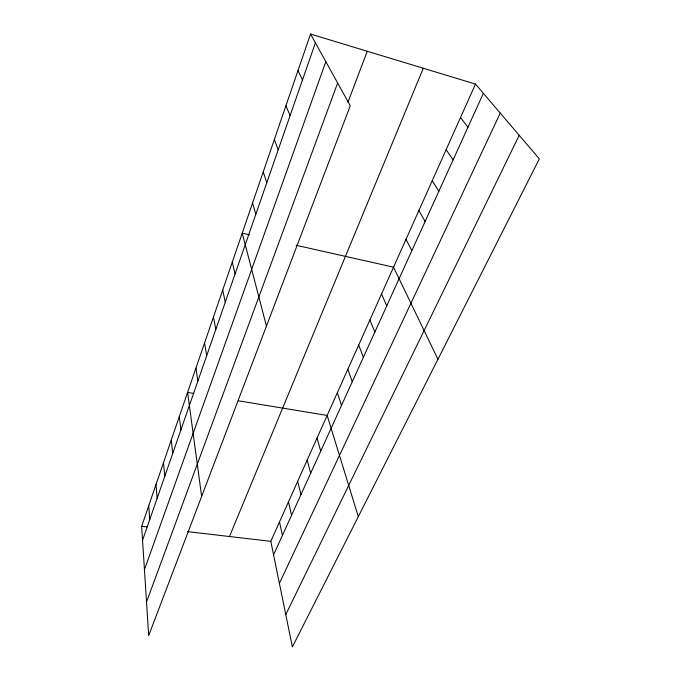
<?xml version="1.0" encoding="UTF-8"?>
<svg xmlns="http://www.w3.org/2000/svg" width="681" height="681" viewBox="0 0 681 681"><rect width="100%" height="100%" fill="white"/><g stroke="black" fill="none" stroke-linecap="round" stroke-linejoin="round"><path stroke-width="1.02" d="M310.527 34.05L350.255 105.742L148.679 635.628L141.665 526.311L310.527 34.05L475.491 84.069L539.335 158.894L292.37 646.95L270.817 541.327L475.491 84.069M142.559 540.254L315.388 42.826M144.449 569.674L325.841 61.682M146.526 602.03L337.648 82.98M347.931 102.32L367.255 51.254M229.488 536.517L423.293 68.245M273.583 554.853L483.374 93.306M279.397 583.353L500.254 113.097M285.773 614.602L519.211 135.306M141.665 526.311L146.934 526.924M187.701 531.665L270.817 541.327M193.855 393.456L187.598 392.426L201.644 496.389M238.324 400.794L327.161 415.444L358.308 516.632M249.263 234.732L242.232 233.157L266.433 326.097M296.107 245.271L393.524 267.173L437.943 359.27M460.518 117.515L467.949 127.236M446.106 149.701L453.12 159.865M432.231 180.703L438.853 191.259M418.866 210.574L425.106 221.487M405.97 239.38L411.869 250.625M297.98 70.62L302.483 79.983M381.513 294.013L386.774 305.829M285.935 105.725L290.097 115.617M369.911 319.942L374.873 332.005M358.691 345.012L363.382 357.295M274.366 139.46L278.214 149.829M347.838 369.255L352.264 381.743M337.333 392.724L341.521 405.391M263.241 171.893L266.79 182.704M252.54 203.1L255.809 214.311M317.014 438.104L320.742 451.094M307.191 460.058L310.706 473.184M297.674 481.322L300.985 494.568M288.446 501.94L291.562 515.287M232.298 262.108L235.064 274.009M279.499 521.927L282.436 535.377M222.713 290.038L225.258 302.228M213.476 316.98L215.809 329.442M204.547 342.994L206.684 355.695M195.932 368.132L197.873 381.045M179.29 416.627L180.899 429.915M171.271 440.02L172.71 453.478M163.508 462.646L164.802 476.249M155.992 484.549L157.141 498.279M148.722 505.762L149.735 519.603"/></g></svg>
